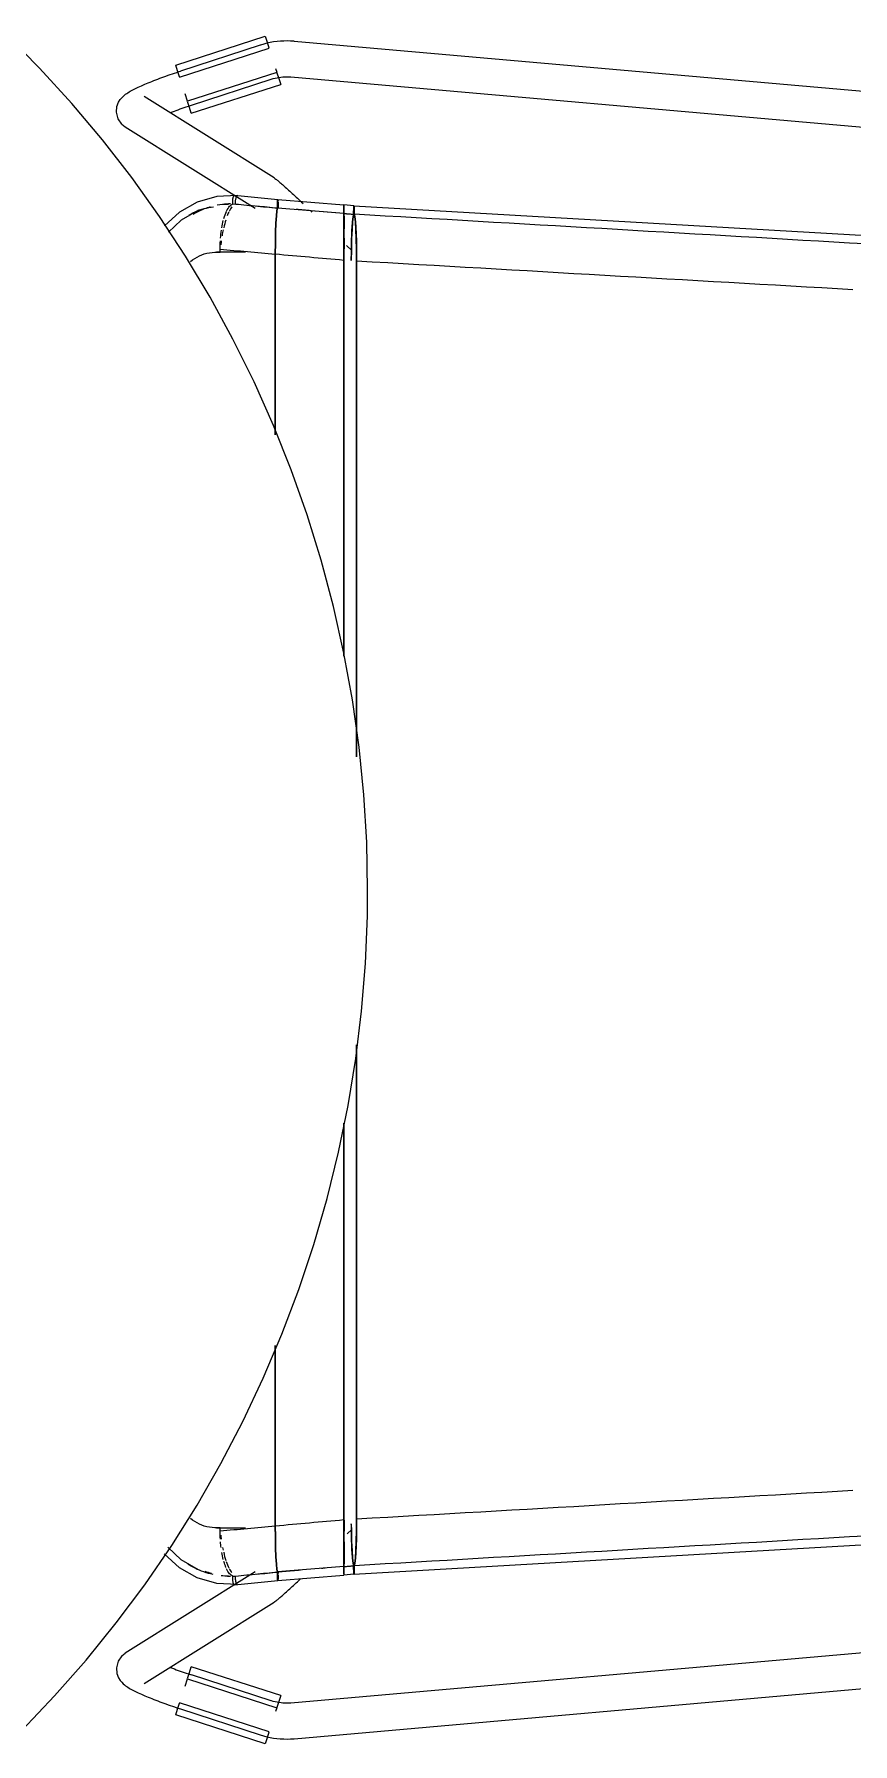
# Model space of a CAD drawing. Header units: millimetres. Extents: x 155927 to 326028, y -36033 to 97293.
# Drawn here: x 220877 to 221151, y 31597 to 32170 of the extents above; entities that cross this region are included whole.
import ezdxf

# ---------------------------------------------------------------- set-up
doc = ezdxf.new("R2010")
doc.units = ezdxf.units.MM
doc.header["$MEASUREMENT"] = 0
doc.layers.add('I-FURN', color=8, linetype='CONTINUOUS', lineweight=9)

msp = doc.modelspace()

# ---------------------------------------------------------------- linework, layer by layer
at = {"layer": 'I-FURN'}
for p, q in [((220878.59, 32159.05), (220867.34, 32170.43)), ((220924.25, 32160.06), (220954.26, 32169.75)), ((220954.26, 32169.75), (220954.89, 32167.8)), ((220925.55, 32156.02), (220955.56, 32165.71)), ((220952.62, 32166.75), (220925.81, 32158.04)), ((220952.67, 32166.77), (220952.62, 32166.75)), ((220953.76, 32167.09), (220952.67, 32166.77)), ((220954.86, 32167.38), (220953.76, 32167.09)), ((220955.98, 32167.62), (220954.86, 32167.38)), ((220954.89, 32167.8), (220955.52, 32165.83)), ((220957.11, 32167.82), (220955.98, 32167.62)), ((220958.24, 32167.97), (220957.11, 32167.82)), ((220959.38, 32168.07), (220958.24, 32167.97)), ((220960.52, 32168.13), (220959.38, 32168.07)), ((220961.66, 32168.15), (220960.52, 32168.13)), ((220962.8, 32168.11), (220961.66, 32168.15)), ((220963.94, 32168.04), (220962.8, 32168.11)), ((221407.26, 32129.09), (220963.94, 32168.03)), ((220889.38, 32147.24), (220878.59, 32159.05)), ((220921.69, 32156.65), (220922.41, 32156.9)), ((220922.41, 32156.9), (220923.14, 32157.15)), ((220923.14, 32157.15), (220923.87, 32157.4)), ((220923.87, 32157.4), (220924.61, 32157.64)), ((220924.88, 32158.11), (220924.25, 32160.06)), ((220924.61, 32157.64), (220925.35, 32157.89)), ((220925.52, 32156.14), (220924.88, 32158.11)), ((220925.35, 32157.89), (220925.81, 32158.04)), ((220958.17, 32157.64), (220928.16, 32147.95)), ((220957.76, 32158.9), (220958.14, 32157.74)), ((220958.2, 32157.52), (220958.84, 32155.55)), ((220908.59, 32151.05), (220908.99, 32151.29)), ((220908.99, 32151.29), (220909.4, 32151.52)), ((220909.4, 32151.52), (220909.83, 32151.75)), ((220909.83, 32151.75), (220910.27, 32151.97)), ((220910.27, 32151.97), (220910.72, 32152.2)), ((220910.72, 32152.2), (220911.2, 32152.43)), ((220911.2, 32152.43), (220911.69, 32152.67)), ((220911.69, 32152.67), (220912.2, 32152.9)), ((220912.2, 32152.9), (220912.73, 32153.14)), ((220912.73, 32153.14), (220913.27, 32153.38)), ((220913.27, 32153.38), (220913.83, 32153.62)), ((220913.83, 32153.62), (220914.41, 32153.87)), ((220914.41, 32153.87), (220915.01, 32154.11)), ((220915.01, 32154.11), (220915.62, 32154.36)), ((220915.62, 32154.36), (220916.24, 32154.61)), ((220916.24, 32154.61), (220916.88, 32154.87)), ((220916.88, 32154.87), (220917.54, 32155.12)), ((220917.54, 32155.12), (220918.2, 32155.37)), ((220918.2, 32155.37), (220918.88, 32155.63)), ((220918.88, 32155.63), (220919.57, 32155.88)), ((220919.57, 32155.88), (220920.27, 32156.14)), ((220920.27, 32156.14), (220920.97, 32156.39)), ((220920.97, 32156.39), (220921.69, 32156.65)), ((220929.47, 32143.91), (220959.47, 32153.6)), ((220929.51, 32146.63), (220956.33, 32155.34)), ((220956.33, 32155.34), (220956.96, 32155.53)), ((220956.96, 32155.53), (220957.61, 32155.7)), ((220957.61, 32155.7), (220958.25, 32155.84)), ((220958.25, 32155.84), (220958.9, 32155.95)), ((220958.84, 32155.55), (220959.47, 32153.6)), ((220958.9, 32155.95), (220959.56, 32156.04)), ((220959.56, 32156.04), (220960.22, 32156.1)), ((220960.22, 32156.1), (220960.88, 32156.14)), ((220960.88, 32156.14), (220961.54, 32156.15)), ((220961.54, 32156.15), (220962.21, 32156.13)), ((220962.21, 32156.13), (220962.87, 32156.09)), ((220962.87, 32156.09), (220962.89, 32156.08)), ((220962.89, 32156.08), (221387.24, 32118.8)), ((220899.68, 32135), (220889.38, 32147.24)), ((220904.35, 32144.23), (220904.52, 32146.21)), ((220904.52, 32146.21), (220905.04, 32147.59)), ((220905.04, 32147.59), (220905.61, 32148.5)), ((220905.61, 32148.5), (220906.13, 32149.13)), ((220906.13, 32149.13), (220906.59, 32149.59)), ((220906.59, 32149.59), (220907.02, 32149.96)), ((220907.02, 32149.96), (220907.42, 32150.27)), ((220907.42, 32150.27), (220907.81, 32150.55)), ((220907.81, 32150.55), (220908.2, 32150.81)), ((220908.2, 32150.81), (220908.59, 32151.05)), ((220957.24, 32122.24), (220913.65, 32149.55)), ((220925.77, 32145.36), (220926.44, 32145.59)), ((220926.44, 32145.59), (220927.12, 32145.83)), ((220927.12, 32145.83), (220927.8, 32146.06)), ((220927.33, 32150.53), (220928.13, 32148.05)), ((220927.8, 32146.06), (220928.49, 32146.29)), ((220928.84, 32145.86), (220928.2, 32147.83)), ((220928.49, 32146.29), (220929.18, 32146.52)), ((220929.47, 32143.91), (220928.84, 32145.86)), ((220929.18, 32146.52), (220929.51, 32146.63)), ((220904.93, 32142), (220904.35, 32144.23)), ((220906.16, 32140.27), (220904.93, 32142)), ((220906.16, 32140.27), (220907.28, 32139.38)), ((220922.54, 32144.18), (220923.16, 32144.42)), ((220923.16, 32144.42), (220923.8, 32144.65)), ((220923.8, 32144.65), (220924.44, 32144.89)), ((220924.44, 32144.89), (220925.1, 32145.12)), ((220925.1, 32145.12), (220925.77, 32145.36)), ((220909.49, 32122.36), (220899.68, 32135)), ((220907.28, 32139.38), (220950.87, 32112.07)), ((220918.79, 32109.34), (220909.49, 32122.36)), ((220957.24, 32122.24), (220957.56, 32122.03)), ((220957.56, 32122.03), (220957.82, 32121.84)), ((220957.82, 32121.84), (220958.05, 32121.67)), ((220958.05, 32121.67), (220958.27, 32121.5)), ((220958.27, 32121.5), (220958.49, 32121.32)), ((220958.49, 32121.32), (220958.72, 32121.13)), ((220958.72, 32121.13), (220958.96, 32120.93)), ((220958.96, 32120.93), (220959.22, 32120.71)), ((220959.22, 32120.71), (220959.48, 32120.48)), ((220959.48, 32120.48), (220959.76, 32120.24)), ((220959.76, 32120.24), (220960.06, 32119.98)), ((220960.06, 32119.98), (220960.36, 32119.71)), ((220960.36, 32119.71), (220960.69, 32119.42)), ((220960.69, 32119.42), (220961.02, 32119.12)), ((220961.02, 32119.12), (220961.37, 32118.8)), ((220961.37, 32118.8), (220961.74, 32118.47)), ((220961.74, 32118.47), (220962.12, 32118.13)), ((220962.12, 32118.13), (220962.51, 32117.78)), ((220962.51, 32117.78), (220962.91, 32117.41)), ((220962.91, 32117.41), (220963.32, 32117.03)), ((220963.32, 32117.03), (220963.75, 32116.64)), ((220931.48, 32114.13), (220925.47, 32110.74)), ((220931.88, 32111.43), (220926.05, 32108.06)), ((220938, 32116.01), (220931.48, 32114.13)), ((220944.91, 32116.29), (220938, 32116.01)), ((220944.01, 32116.42), (220958.5, 32114.99)), ((220958.22, 32111.25), (220958.04, 32109.52)), ((220958.04, 32109.54), (220958.22, 32111.25)), ((220958.22, 32111.26), (220958.41, 32112.14)), ((220958.41, 32112.14), (220958.22, 32111.25)), ((220958.42, 32114.06), (220958.4, 32113.6)), ((220958.4, 32113.6), (220958.42, 32114.05)), ((220958.4, 32113.6), (220958.4, 32113.11)), ((220958.4, 32113.11), (220958.4, 32113.6)), ((220958.4, 32113.11), (220958.4, 32112.61)), ((220958.4, 32112.61), (220958.4, 32113.11)), ((220958.4, 32112.61), (220958.41, 32112.14)), ((220958.41, 32112.14), (220958.4, 32112.61)), ((220958.43, 32114.44), (220958.42, 32114.06)), ((220958.42, 32114.05), (220958.43, 32114.44)), ((220958.45, 32114.74), (220958.43, 32114.44)), ((220958.43, 32114.44), (220958.45, 32114.73)), ((220958.48, 32114.93), (220958.45, 32114.74)), ((220958.48, 32114.92), (220958.5, 32114.99)), ((220958.5, 32114.99), (220958.48, 32114.93)), ((220958.5, 32114.99), (220980.7, 32113.17)), ((220958.53, 32114.93), (220958.5, 32114.99)), ((220958.5, 32114.99), (220958.53, 32114.93)), ((220958.55, 32114.74), (220958.53, 32114.93)), ((220958.53, 32114.93), (220958.55, 32114.74)), ((220958.57, 32114.45), (220958.55, 32114.74)), ((220958.55, 32114.74), (220958.57, 32114.45)), ((220958.6, 32113.62), (220958.59, 32114.07)), ((220958.59, 32114.06), (220958.6, 32113.61)), ((220958.61, 32113.13), (220958.6, 32113.62)), ((220958.6, 32113.61), (220958.61, 32113.12)), ((220958.6, 32112.63), (220958.61, 32113.13)), ((220958.61, 32113.12), (220958.6, 32112.63)), ((220958.6, 32112.16), (220958.6, 32112.63)), ((220958.6, 32112.63), (220958.6, 32112.15)), ((220963.75, 32116.64), (220964.18, 32116.23)), ((220964.18, 32116.23), (220964.63, 32115.82)), ((220964.63, 32115.82), (220965.08, 32115.4)), ((220965.08, 32115.4), (220965.54, 32114.96)), ((220965.54, 32114.96), (220966.01, 32114.52)), ((220966.01, 32114.52), (220966.49, 32114.08)), ((220966.49, 32114.08), (220966.97, 32113.62)), ((220969.46, 32111.26), (220969.97, 32110.78)), ((220980.71, 32113.1), (220980.7, 32113.17)), ((220980.7, 32113.17), (220980.7, 32113.1)), ((220984.06, 32112.9), (220980.7, 32113.16)), ((220980.7, 32113.1), (220980.7, 32113.16)), ((220980.7, 32113.16), (220980.71, 32113.09)), ((220980.7, 32112.91), (220980.7, 32113.1)), ((220980.7, 32113.1), (220980.7, 32112.91)), ((220980.7, 32112.62), (220980.7, 32112.91)), ((220980.7, 32112.91), (220980.7, 32112.62)), ((220980.7, 32112.23), (220980.7, 32112.62)), ((220980.7, 32112.62), (220980.7, 32112.24)), ((220980.7, 32112.24), (220980.7, 32111.79)), ((220980.7, 32111.78), (220980.7, 32112.23)), ((220980.7, 32111.79), (220980.7, 32111.3)), ((220980.7, 32111.29), (220980.7, 32111.78)), ((220980.7, 32111.3), (220980.7, 32110.8)), ((220980.7, 32110.8), (220980.7, 32111.29)), ((220980.71, 32112.91), (220980.71, 32113.1)), ((220980.71, 32113.09), (220980.71, 32112.91)), ((220980.71, 32112.91), (220980.71, 32112.61)), ((220980.71, 32112.61), (220980.71, 32112.91)), ((220980.71, 32112.61), (220980.71, 32112.23)), ((220980.71, 32112.23), (220980.71, 32112.61)), ((220980.71, 32112.23), (220980.71, 32111.78)), ((220980.71, 32111.78), (220980.71, 32112.23)), ((220980.71, 32111.78), (220980.71, 32111.29)), ((220980.71, 32111.29), (220980.71, 32111.78)), ((220980.71, 32111.29), (220980.71, 32110.79)), ((220980.71, 32110.79), (220980.71, 32111.29)), ((220983.96, 32111.5), (220983.95, 32111.01)), ((220983.95, 32111.01), (220983.95, 32110.52)), ((220983.97, 32111.96), (220983.96, 32111.5)), ((220983.99, 32112.34), (220983.97, 32111.96)), ((220984.01, 32112.63), (220983.99, 32112.34)), ((220984.04, 32112.82), (220984.01, 32112.63)), ((220984.06, 32112.89), (220984.04, 32112.82)), ((220984.06, 32112.89), (221315.97, 32093.6)), ((220984.09, 32112.82), (220984.06, 32112.89)), ((220984.12, 32112.64), (220984.09, 32112.82)), ((220984.14, 32112.34), (220984.12, 32112.64)), ((220984.16, 32111.96), (220984.14, 32112.34)), ((220984.17, 32111.51), (220984.16, 32111.96)), ((220984.17, 32111.02), (220984.17, 32111.51)), ((220984.17, 32110.53), (220984.17, 32111.02)), ((220927.56, 32095.96), (220918.79, 32109.34)), ((220925.47, 32110.74), (220920.47, 32106.14)), ((220926.05, 32108.06), (220921.83, 32104.03)), ((220957.89, 32107.04), (220957.77, 32103.94)), ((220957.78, 32104.01), (220957.89, 32107.04)), ((220957.89, 32107.08), (220958.04, 32109.54)), ((220958.04, 32109.52), (220957.89, 32107.04)), ((220980.66, 32105.19), (220980.67, 32107.69)), ((220980.67, 32107.69), (220980.66, 32105.19)), ((220980.67, 32107.69), (220980.68, 32109.44)), ((220980.68, 32109.44), (220980.67, 32107.69)), ((220980.7, 32110.33), (220980.68, 32109.44)), ((220980.68, 32109.44), (220980.7, 32110.33)), ((220980.7, 32110.33), (220980.7, 32110.8)), ((220980.7, 32110.8), (220980.7, 32110.33)), ((220980.71, 32110.79), (220980.71, 32110.32)), ((220980.71, 32110.32), (220980.71, 32110.79)), ((220980.74, 32107.67), (220980.73, 32109.43)), ((220980.73, 32109.42), (220980.74, 32107.67)), ((220980.74, 32107.67), (220980.75, 32105.17)), ((220980.75, 32105.18), (220980.74, 32107.67)), ((220983.56, 32107.4), (220983.4, 32104.9)), ((220983.75, 32109.15), (220983.56, 32107.4)), ((220983.96, 32110.05), (220983.75, 32109.15)), ((220983.95, 32110.52), (220983.96, 32110.05)), ((220984.16, 32110.06), (220984.17, 32110.53)), ((220984.37, 32109.17), (220984.16, 32110.06)), ((220984.57, 32107.42), (220984.37, 32109.17)), ((220984.73, 32104.92), (220984.57, 32107.42)), ((220957.7, 32100.41), (220957.67, 32096.64)), ((220957.67, 32096.76), (220957.7, 32100.41)), ((220957.7, 32100.5), (220957.77, 32103.94)), ((220957.77, 32103.94), (220957.7, 32100.5)), ((220980.65, 32102.06), (220980.64, 32098.49)), ((220980.64, 32098.49), (220980.65, 32102.05)), ((220980.65, 32102.06), (220980.66, 32105.19)), ((220980.66, 32105.19), (220980.65, 32102.06)), ((220980.76, 32102.05), (220980.77, 32098.49)), ((220980.77, 32098.49), (220980.76, 32102.05)), ((220983.32, 32097.93), (220981.57, 32099.61)), ((220983.28, 32101.78), (220983.2, 32098.23)), ((220983.4, 32104.9), (220983.28, 32101.78)), ((220984.85, 32101.79), (220984.73, 32104.92)), ((220984.93, 32098.22), (220984.85, 32101.79)), ((220935.78, 32082.24), (220927.56, 32095.96)), ((220947.63, 32097.35), (220937.88, 32097.35)), ((220939.12, 32097.29), (220939.12, 32098.34)), ((220957.67, 32096.64), (220957.67, 32036.09)), ((220957.67, 32036.09), (220957.67, 32096.64)), ((220980.64, 32094.7), (220980.64, 32098.49)), ((220980.64, 32098.49), (220980.64, 32094.7)), ((220980.64, 31961.87), (220980.64, 32094.7)), ((220980.64, 32094.7), (220980.64, 31961.87)), ((220983.2, 32098.23), (220983.17, 32094.55)), ((220984.96, 32094.44), (220984.93, 32098.22)), ((220984.96, 31928.17), (220984.96, 32094.44)), ((220984.96, 32094.44), (220984.96, 31928.17)), ((220943.45, 32068.2), (220935.78, 32082.24)), ((220950.55, 32053.86), (220943.45, 32068.2)), ((220957.08, 32039.25), (220950.55, 32053.86)), ((220963.01, 32024.4), (220957.08, 32039.25)), ((220968.35, 32009.31), (220963.01, 32024.4)), ((220973.08, 31994.03), (220968.35, 32009.31)), ((220977.19, 31978.57), (220973.08, 31994.03)), ((220980.68, 31962.95), (220977.19, 31978.57)), ((220983.54, 31947.21), (220980.68, 31962.95)), ((220985.78, 31931.37), (220983.54, 31947.21)), ((220987.37, 31915.45), (220985.78, 31931.37)), ((220988.33, 31899.48), (220987.37, 31915.45)), ((220988.65, 31883.49), (220988.33, 31899.48)), ((220988.56, 31874.85), (220988.65, 31883.49)), ((220987.89, 31858.86), (220988.56, 31874.85)), ((220986.59, 31842.92), (220987.89, 31858.86)), ((220984.65, 31827.04), (220986.59, 31842.92)), ((220984.96, 31672.53), (220984.96, 31831.63)), ((220984.96, 31831.63), (220984.96, 31672.53)), ((220982.08, 31811.25), (220984.65, 31827.04)), ((220978.87, 31795.57), (220982.08, 31811.25)), ((220980.64, 31672.27), (220980.64, 31805.27)), ((220980.64, 31805.27), (220980.64, 31672.27)), ((220975.04, 31780.04), (220978.87, 31795.57)), ((220970.6, 31764.67), (220975.04, 31780.04)), ((220965.54, 31749.49), (220970.6, 31764.67)), ((220959.88, 31734.53), (220965.54, 31749.49)), ((220953.63, 31719.8), (220959.88, 31734.53)), ((220957.67, 31730.81), (220957.67, 31670.33)), ((220957.67, 31670.33), (220957.67, 31730.81)), ((220946.79, 31705.34), (220953.63, 31719.8)), ((220939.38, 31691.16), (220946.79, 31705.34)), ((220931.41, 31677.29), (220939.38, 31691.16)), ((220922.89, 31663.74), (220931.41, 31677.29)), ((220939.12, 31668.63), (220939.12, 31669.68)), ((220957.67, 31670.33), (220957.7, 31666.57)), ((220957.7, 31666.56), (220957.67, 31670.21)), ((220980.64, 31668.48), (220980.64, 31672.27)), ((220980.64, 31672.27), (220980.64, 31668.48)), ((220980.77, 31672.26), (220980.77, 31668.48)), ((220980.77, 31668.48), (220980.77, 31672.26)), ((220983.17, 31671), (220983.2, 31668.74)), ((220984.06, 31654.08), (221315.97, 31673.37)), ((220984.93, 31668.75), (220984.96, 31672.53)), ((220937.88, 31669.62), (220947.63, 31669.62)), ((220957.7, 31666.47), (220957.77, 31663.03)), ((220957.78, 31662.97), (220957.7, 31666.47)), ((220980.65, 31664.92), (220980.64, 31668.48)), ((220980.64, 31668.48), (220980.65, 31664.91)), ((220980.66, 31661.79), (220980.65, 31664.91)), ((220980.65, 31664.91), (220980.66, 31661.78)), ((220980.76, 31664.92), (220980.75, 31661.8)), ((220980.75, 31661.8), (220980.76, 31664.92)), ((220981.79, 31667.57), (220983.32, 31669.05)), ((220983.2, 31668.74), (220983.28, 31665.19)), ((220983.28, 31665.19), (220983.4, 31662.07)), ((220984.73, 31662.06), (220984.85, 31665.19)), ((220984.85, 31665.19), (220984.93, 31668.75)), ((220913.83, 31650.55), (220922.89, 31663.74)), ((220925.47, 31656.23), (220920.32, 31660.97)), ((220926.05, 31658.91), (220921.64, 31663.12)), ((220931.88, 31655.55), (220926.05, 31658.91)), ((220957.77, 31663.03), (220957.89, 31659.93)), ((220957.89, 31659.93), (220957.78, 31662.97)), ((220957.89, 31659.93), (220958.04, 31657.46)), ((220958.04, 31657.45), (220957.89, 31659.89)), ((220980.67, 31659.28), (220980.66, 31661.78)), ((220980.66, 31661.78), (220980.67, 31659.28)), ((220980.68, 31657.53), (220980.67, 31659.28)), ((220980.67, 31659.28), (220980.68, 31657.53)), ((220980.74, 31659.3), (220980.73, 31657.55)), ((220980.73, 31657.55), (220980.74, 31659.3)), ((220980.75, 31661.8), (220980.74, 31659.3)), ((220980.74, 31659.3), (220980.75, 31661.8)), ((220983.4, 31662.07), (220983.56, 31659.58)), ((220983.56, 31659.58), (220983.75, 31657.82)), ((220984.37, 31657.8), (220984.57, 31659.55)), ((220984.57, 31659.55), (220984.73, 31662.06)), ((220950.87, 31654.9), (220907.28, 31627.59)), ((220931.48, 31652.84), (220925.47, 31656.23)), ((220938, 31650.96), (220931.48, 31652.84)), ((220958.04, 31657.46), (220958.22, 31655.72)), ((220958.22, 31655.72), (220958.04, 31657.44)), ((220958.41, 31654.83), (220958.22, 31655.72)), ((220958.22, 31655.72), (220958.41, 31654.83)), ((220958.41, 31654.83), (220958.4, 31654.36)), ((220958.4, 31654.36), (220958.41, 31654.83)), ((220958.4, 31654.36), (220958.4, 31653.86)), ((220958.4, 31653.86), (220958.4, 31654.36)), ((220958.4, 31653.86), (220958.4, 31653.37)), ((220958.4, 31653.37), (220958.4, 31653.86)), ((220958.4, 31653.37), (220958.42, 31652.92)), ((220958.42, 31652.92), (220958.4, 31653.37)), ((220958.42, 31652.92), (220958.43, 31652.53)), ((220958.43, 31652.54), (220958.42, 31652.92)), ((220958.45, 31652.24), (220958.43, 31652.54)), ((220958.43, 31652.53), (220958.45, 31652.24)), ((220958.5, 31651.98), (220980.7, 31653.81)), ((220958.57, 31652.53), (220958.55, 31652.23)), ((220958.55, 31652.23), (220958.57, 31652.52)), ((220958.59, 31652.91), (220958.57, 31652.53)), ((220958.57, 31652.52), (220958.59, 31652.9)), ((220958.6, 31653.36), (220958.59, 31652.91)), ((220958.59, 31652.9), (220958.6, 31653.35)), ((220958.6, 31654.34), (220958.6, 31654.82)), ((220958.6, 31654.82), (220958.6, 31654.35)), ((220958.6, 31653.35), (220958.61, 31653.85)), ((220958.61, 31653.85), (220958.6, 31653.36)), ((220965.54, 31652.01), (220966.01, 31652.45)), ((220980.7, 31656.65), (220980.68, 31657.53)), ((220980.68, 31657.53), (220980.7, 31656.64)), ((220980.7, 31656.18), (220980.7, 31656.65)), ((220980.7, 31656.64), (220980.7, 31656.17)), ((220980.7, 31655.68), (220980.7, 31656.18)), ((220980.7, 31656.17), (220980.7, 31655.68)), ((220980.7, 31655.19), (220980.7, 31655.68)), ((220980.7, 31655.68), (220980.7, 31655.19)), ((220980.7, 31654.74), (220980.7, 31655.19)), ((220980.7, 31655.19), (220980.7, 31654.73)), ((220980.7, 31654.36), (220980.7, 31654.74)), ((220980.7, 31654.73), (220980.7, 31654.35)), ((220980.7, 31654.06), (220980.7, 31654.36)), ((220980.7, 31654.35), (220980.7, 31654.06)), ((220984.06, 31654.08), (220980.7, 31653.81)), ((220980.71, 31653.88), (220980.7, 31653.81)), ((220980.7, 31653.81), (220980.7, 31653.88)), ((220980.7, 31653.87), (220980.7, 31653.81)), ((220980.7, 31653.81), (220980.71, 31653.87)), ((220980.71, 31656.65), (220980.71, 31656.18)), ((220980.71, 31656.18), (220980.71, 31656.65)), ((220980.71, 31656.18), (220980.71, 31655.69)), ((220980.71, 31655.68), (220980.71, 31656.18)), ((220980.71, 31655.69), (220980.71, 31655.2)), ((220980.71, 31655.19), (220980.71, 31655.68)), ((220980.71, 31655.2), (220980.71, 31654.74)), ((220980.71, 31654.74), (220980.71, 31655.19)), ((220980.71, 31654.74), (220980.71, 31654.36)), ((220980.71, 31654.36), (220980.71, 31654.74)), ((220983.75, 31657.82), (220983.96, 31656.92)), ((220983.96, 31656.92), (220983.95, 31656.45)), ((220983.95, 31656.45), (220983.95, 31655.96)), ((220983.95, 31655.96), (220983.96, 31655.47)), ((220983.96, 31655.47), (220983.97, 31655.02)), ((220983.97, 31655.02), (220983.99, 31654.63)), ((220983.99, 31654.63), (220984.01, 31654.34)), ((220984.01, 31654.34), (220984.04, 31654.15)), ((220984.04, 31654.15), (220984.06, 31654.08)), ((220984.06, 31654.08), (220984.09, 31654.15)), ((220984.09, 31654.15), (220984.12, 31654.33)), ((220984.12, 31654.33), (220984.14, 31654.63)), ((220984.14, 31654.63), (220984.16, 31655.01)), ((220984.16, 31656.92), (220984.37, 31657.8)), ((220984.17, 31656.45), (220984.16, 31656.92)), ((220984.16, 31655.01), (220984.17, 31655.46)), ((220984.17, 31655.95), (220984.17, 31656.45)), ((220984.17, 31655.46), (220984.17, 31655.95)), ((220904.26, 31637.74), (220913.83, 31650.55)), ((220944.91, 31650.68), (220938, 31650.96)), ((220944.01, 31650.56), (220958.5, 31651.98)), ((220958.45, 31652.24), (220958.48, 31652.05)), ((220958.5, 31651.98), (220958.48, 31652.05)), ((220958.48, 31652.05), (220958.5, 31651.98)), ((220958.53, 31652.05), (220958.5, 31651.98)), ((220958.5, 31651.98), (220958.53, 31652.04)), ((220958.53, 31652.04), (220958.55, 31652.23)), ((220958.55, 31652.23), (220958.53, 31652.05)), ((220959.48, 31646.49), (220959.76, 31646.73)), ((220959.76, 31646.73), (220960.06, 31646.99)), ((220960.06, 31646.99), (220960.36, 31647.26)), ((220960.36, 31647.26), (220960.69, 31647.55)), ((220960.69, 31647.55), (220961.02, 31647.85)), ((220961.02, 31647.85), (220961.37, 31648.17)), ((220961.37, 31648.17), (220961.74, 31648.5)), ((220961.74, 31648.5), (220962.12, 31648.84)), ((220962.12, 31648.84), (220962.51, 31649.2)), ((220962.51, 31649.2), (220962.91, 31649.56)), ((221387.39, 31648.18), (220962.89, 31610.89)), ((220962.91, 31649.56), (220963.32, 31649.94)), ((220963.32, 31649.94), (220963.75, 31650.34)), ((220963.75, 31650.34), (220964.18, 31650.74)), ((220964.18, 31650.74), (220964.63, 31651.15)), ((220964.63, 31651.15), (220965.08, 31651.58)), ((220965.08, 31651.58), (220965.54, 31652.01)), ((220913.65, 31617.42), (220957.24, 31644.73)), ((220957.24, 31644.73), (220957.56, 31644.94)), ((220957.56, 31644.94), (220957.82, 31645.13)), ((220957.82, 31645.13), (220958.05, 31645.3)), ((220958.05, 31645.3), (220958.27, 31645.47)), ((220958.27, 31645.47), (220958.49, 31645.65)), ((220958.49, 31645.65), (220958.72, 31645.84)), ((220958.72, 31645.84), (220958.96, 31646.05)), ((220958.96, 31646.05), (220959.22, 31646.26)), ((220959.22, 31646.26), (220959.48, 31646.49)), ((220894.18, 31625.31), (220904.26, 31637.74)), ((220963.94, 31598.94), (221407.26, 31637.88)), ((220883.61, 31613.3), (220894.18, 31625.31)), ((220904.93, 31624.97), (220904.35, 31622.74)), ((220906.16, 31626.7), (220904.93, 31624.97)), ((220906.16, 31626.7), (220907.28, 31627.59)), ((220904.35, 31622.74), (220904.52, 31620.77)), ((220904.52, 31620.77), (220905.04, 31619.38)), ((220905.04, 31619.38), (220905.61, 31618.47)), ((220905.61, 31618.47), (220906.13, 31617.84)), ((220922.54, 31622.79), (220923.16, 31622.55)), ((220923.16, 31622.55), (220923.8, 31622.32)), ((220923.8, 31622.32), (220924.44, 31622.08)), ((220924.44, 31622.08), (220925.1, 31621.85)), ((220925.1, 31621.85), (220925.77, 31621.61)), ((220925.77, 31621.61), (220926.44, 31621.38)), ((220926.44, 31621.38), (220927.12, 31621.14)), ((220927.12, 31621.14), (220927.8, 31620.91)), ((220928.13, 31618.92), (220927.33, 31616.45)), ((220927.8, 31620.91), (220928.49, 31620.68)), ((220928.16, 31619.02), (220958.17, 31609.33)), ((220928.2, 31619.14), (220928.84, 31621.11)), ((220928.49, 31620.68), (220929.18, 31620.45)), ((220928.84, 31621.11), (220929.47, 31623.07)), ((220929.18, 31620.45), (220929.51, 31620.35)), ((220959.47, 31613.38), (220929.47, 31623.07)), ((220956.32, 31611.63), (220929.51, 31620.35)), ((220872.57, 31601.72), (220883.61, 31613.3)), ((220906.13, 31617.84), (220906.59, 31617.38)), ((220906.59, 31617.38), (220907.02, 31617.01)), ((220907.02, 31617.01), (220907.42, 31616.7)), ((220907.42, 31616.7), (220907.81, 31616.42)), ((220907.81, 31616.42), (220908.2, 31616.16)), ((220908.2, 31616.16), (220908.59, 31615.92)), ((220908.59, 31615.92), (220908.99, 31615.69)), ((220908.99, 31615.69), (220909.4, 31615.46)), ((220909.4, 31615.46), (220909.83, 31615.23)), ((220909.83, 31615.23), (220910.27, 31615)), ((220910.27, 31615), (220910.72, 31614.77)), ((220910.72, 31614.77), (220911.2, 31614.54)), ((220911.2, 31614.54), (220911.69, 31614.3)), ((220911.69, 31614.3), (220912.2, 31614.07)), ((220912.2, 31614.07), (220912.73, 31613.83)), ((220912.73, 31613.83), (220913.27, 31613.59)), ((220913.27, 31613.59), (220913.83, 31613.35)), ((220913.83, 31613.35), (220914.41, 31613.1)), ((220914.41, 31613.1), (220915.01, 31612.86)), ((220915.01, 31612.86), (220915.62, 31612.61)), ((220915.62, 31612.61), (220916.24, 31612.36)), ((220916.24, 31612.36), (220916.88, 31612.11)), ((220959.47, 31613.38), (220958.84, 31611.42)), ((220916.88, 31612.11), (220917.54, 31611.85)), ((220917.54, 31611.85), (220918.2, 31611.6)), ((220918.2, 31611.6), (220918.88, 31611.34)), ((220918.88, 31611.34), (220919.57, 31611.09)), ((220919.57, 31611.09), (220920.27, 31610.83)), ((220920.27, 31610.83), (220920.97, 31610.58)), ((220920.97, 31610.58), (220921.69, 31610.33)), ((220921.69, 31610.33), (220922.41, 31610.07)), ((220922.41, 31610.07), (220923.14, 31609.82)), ((220923.14, 31609.82), (220923.87, 31609.57)), ((220923.87, 31609.57), (220924.61, 31609.33)), ((220924.25, 31606.91), (220924.88, 31608.86)), ((220954.26, 31597.22), (220924.25, 31606.91)), ((220924.61, 31609.33), (220925.35, 31609.08)), ((220924.88, 31608.86), (220925.52, 31610.83)), ((220925.35, 31609.08), (220925.81, 31608.93)), ((220955.56, 31601.26), (220925.55, 31610.95)), ((220925.81, 31608.93), (220952.62, 31600.22)), ((220956.35, 31611.63), (220956.32, 31611.63)), ((220956.99, 31611.43), (220956.35, 31611.63)), ((220957.63, 31611.27), (220956.99, 31611.43)), ((220958.28, 31611.13), (220957.63, 31611.27)), ((220958.14, 31609.24), (220957.76, 31608.07)), ((220958.84, 31611.42), (220958.2, 31609.45)), ((220958.93, 31611.02), (220958.28, 31611.13)), ((220959.58, 31610.93), (220958.93, 31611.02)), ((220960.24, 31610.87), (220959.58, 31610.93)), ((220960.9, 31610.83), (220960.24, 31610.87)), ((220961.57, 31610.83), (220960.9, 31610.83)), ((220962.23, 31610.84), (220961.57, 31610.83)), ((220962.89, 31610.89), (220962.23, 31610.84)), ((220955.52, 31601.15), (220954.89, 31599.17)), ((220952.62, 31600.22), (220953.71, 31599.89)), ((220953.71, 31599.89), (220954.82, 31599.6)), ((220954.89, 31599.17), (220954.26, 31597.22)), ((220954.82, 31599.6), (220955.93, 31599.36)), ((220955.93, 31599.36), (220957.06, 31599.16)), ((220957.06, 31599.16), (220958.19, 31599.01)), ((220958.19, 31599.01), (220959.32, 31598.9)), ((220959.32, 31598.9), (220960.47, 31598.84)), ((220960.47, 31598.84), (220961.61, 31598.83)), ((220961.61, 31598.83), (220962.75, 31598.85)), ((220962.75, 31598.85), (220963.89, 31598.93)), ((220963.89, 31598.93), (220963.94, 31598.93))]:
    msp.add_line(p, q, dxfattribs=at)
for points, knots in [([(220928.8, 32109.86), (220929.43, 32110.24), (220932, 32111.68), (220934.81, 32112.23), (220936.95, 32112.52)], [0.6137785, 0.6137785, 0.6137785, 0.6137785, 0.6666667, 0.8236682, 0.8236682, 0.8236682, 0.8236682]), ([(220935.85, 32112.5), (220934.5, 32112.11), (220932.55, 32111.38), (220930.72, 32110.37), (220930.14, 32110.02)], [0.2297626, 0.2297626, 0.2297626, 0.2297626, 0.3333333, 0.3824546, 0.3824546, 0.3824546, 0.3824546]), ([(220941.3, 32111.06), (220941.62, 32111.74), (220942.32, 32112.87), (220943.06, 32113.43), (220943.46, 32113.58)], [0.6690305, 0.6690305, 0.6690305, 0.6690305, 0.8333333, 1, 1, 1, 1]), ([(220943.46, 32113.58), (220943.44, 32113.72), (220943.4, 32114.01), (220943.39, 32114.43), (220943.4, 32114.8), (220943.42, 32115.1), (220943.45, 32115.36), (220943.5, 32115.61), (220943.57, 32115.84), (220943.6, 32115.94), (220943.62, 32115.98)], [0, 0, 0, 0, 0.0555556, 0.1111111, 0.1666667, 0.1944444, 0.2222222, 0.2777778, 0.3055556, 0.3333333, 0.3333333, 0.3333333, 0.3333333]), ([(220943.65, 32116.06), (220943.68, 32116.12), (220943.75, 32116.25), (220943.82, 32116.33), (220943.86, 32116.37)], [0.35060284, 0.35060284, 0.35060284, 0.35060284, 0.38888889, 0.44444444, 0.44444444, 0.44444444, 0.44444444]), ([(220980.71, 32110.32), (220977.02, 32110.63), (220971.68, 32111.07), (220966.35, 32111.51), (220964.71, 32111.65)], [0, 0, 0, 0, 0.5, 0.7233886, 0.7233886, 0.7233886, 0.7233886]), ([(220984.06, 32112.9), (220984.08, 32112.89), (220984.11, 32112.76), (220984.14, 32112.36), (220984.16, 32111.98), (220984.17, 32111.52), (220984.18, 32111.03), (220984.17, 32110.52), (220984.17, 32110.21), (220984.16, 32110.06)], [-0.498493, -0.498493, -0.498493, -0.498493, -0.375, -0.3125, -0.25, -0.1875, -0.125, -0.0625, 0, 0, 0, 0]), ([(220983.17, 32094.55), (220983.17, 32097.06), (220983.23, 32100.83), (220983.39, 32105.01), (220983.61, 32108.37), (220983.82, 32109.76), (220983.96, 32110.05)], [-0.996036, -0.996036, -0.996036, -0.996036, -0.6666667, -0.5, -0.3333333, 0, 0, 0, 0]), ([(220984.16, 32110.06), (220984.31, 32109.78), (220984.52, 32108.39), (220984.74, 32105.03), (220984.86, 32101.86), (220984.94, 32098.26), (220984.96, 32095.71), (220984.96, 32094.44)], [-1, -1, -1, -1, -0.666667, -0.5, -0.333333, -0.166667, 0, 0, 0, 0]), ([(220929.23, 32094.19), (220930.13, 32094.95), (220933.13, 32096.88), (220936.74, 32097.51), (220939.12, 32097.29)], [0.5, 0.5, 0.5, 0.5, 0.6666667, 1, 1, 1, 1]), ([(220939.12, 31669.68), (220936.74, 31669.46), (220933.13, 31670.09), (220930.13, 31672.02), (220929.23, 31672.78)], [0, 0, 0, 0, 0.3333333, 0.5, 0.5, 0.5, 0.5]), ([(220983.96, 31656.92), (220983.82, 31657.21), (220983.61, 31658.6), (220983.39, 31661.96), (220983.27, 31665.11), (220983.2, 31668.22), (220983.18, 31670.23), (220983.17, 31671)], [-1, -1, -1, -1, -0.6666667, -0.5, -0.3333333, -0.1666667, -0.0664381, -0.0664381, -0.0664381, -0.0664381]), ([(220984.96, 31672.53), (220984.96, 31671.26), (220984.94, 31668.71), (220984.86, 31665.11), (220984.74, 31661.94), (220984.52, 31658.58), (220984.31, 31657.19), (220984.16, 31656.91)], [-1, -1, -1, -1, -0.833333, -0.666667, -0.5, -0.333333, 0, 0, 0, 0]), ([(220936.77, 31653.99), (220934.69, 31654.44), (220931.73, 31655.41), (220929.06, 31656.97), (220928.26, 31657.5)], [-0.8210019, -0.8210019, -0.8210019, -0.8210019, -0.6666667, -0.5975811, -0.5975811, -0.5975811, -0.5975811]), ([(220943.62, 31650.99), (220943.58, 31651.08), (220943.51, 31651.32), (220943.44, 31651.68), (220943.41, 31652.04), (220943.39, 31652.41), (220943.39, 31652.86), (220943.43, 31653.21), (220943.46, 31653.39)], [0.6666667, 0.6666667, 0.6666667, 0.6666667, 0.7222222, 0.7916667, 0.8263889, 0.8611111, 0.9305556, 1, 1, 1, 1]), ([(220944.19, 31653.49), (220944.18, 31653.27), (220944.18, 31652.79), (220944.27, 31652.03), (220944.42, 31651.37), (220944.6, 31650.93), (220944.71, 31650.78), (220944.76, 31650.74)], [-1, -1, -1, -1, -0.90625, -0.8125, -0.71875, -0.625, -0.5625, -0.5625, -0.5625, -0.5625]), ([(220984.06, 31654.08), (220984.04, 31654.08), (220984.02, 31654.22), (220983.99, 31654.61), (220983.97, 31655), (220983.96, 31655.46), (220983.95, 31655.95), (220983.95, 31656.46), (220983.96, 31656.77), (220983.96, 31656.92)], [-0.5, -0.5, -0.5, -0.5, -0.375, -0.3125, -0.25, -0.1875, -0.125, -0.0625, 0, 0, 0, 0]), ([(220984.16, 31656.91), (220984.17, 31656.69), (220984.18, 31656.2), (220984.17, 31655.57), (220984.16, 31655.11), (220984.15, 31654.69), (220984.11, 31654.24), (220984.08, 31654.08), (220984.06, 31654.08)], [-1, -1, -1, -1, -0.90625, -0.8125, -0.765625, -0.71875, -0.625, -0.501507, -0.501507, -0.501507, -0.501507]), ([(220943.86, 31650.61), (220943.84, 31650.62), (220943.79, 31650.67), (220943.72, 31650.77), (220943.67, 31650.86), (220943.65, 31650.91)], [0.55555556, 0.55555556, 0.55555556, 0.55555556, 0.58333333, 0.61805556, 0.64940426, 0.64940426, 0.64940426, 0.64940426])]:
    msp.add_open_spline(points, degree=3, knots=knots, dxfattribs=at)
for points in [[(220938.17, 32113.23), (220939.41, 32113.43), (220940.66, 32113.46), (220941.93, 32113.47)], [(220942.62, 32113.54), (220941.73, 32113.52), (220940.83, 32113.46), (220939.94, 32113.36)], [(220940.4, 32108.6), (220940.66, 32109.52), (220940.97, 32110.3), (220941.29, 32111.03)], [(220943.1, 32112.57), (220942.78, 32112.16), (220942.45, 32111.64), (220942.14, 32111)], [(220943.46, 32113.58), (220945.9, 32113.34), (220950.85, 32112.86), (220955.89, 32112.38), (220958.41, 32112.14)], [(220944.76, 32116.23), (220944.71, 32116.19), (220944.62, 32116.07), (220944.49, 32115.77), (220944.37, 32115.39), (220944.28, 32114.93), (220944.21, 32114.44), (220944.18, 32113.94), (220944.18, 32113.63), (220944.19, 32113.48)], [(220951.51, 32112.86), (220953.8, 32112.63), (220956.1, 32112.4), (220958.41, 32112.17)], [(220980.7, 32110.33), (220976.98, 32110.63), (220969.54, 32111.23), (220962.12, 32111.84), (220958.41, 32112.14)], [(220983.96, 32110.05), (220983.95, 32110.64), (220983.95, 32112.15), (220984.03, 32112.89), (220984.06, 32112.9)], [(220939.72, 32105.55), (220939.87, 32106.39), (220940.03, 32107.19), (220940.22, 32107.93)], [(220941.04, 32108.12), (220940.79, 32107.32), (220940.56, 32106.44), (220940.34, 32105.52)], [(220942.03, 32110.75), (220941.85, 32110.38), (220941.69, 32109.96), (220941.52, 32109.52)], [(220980.7, 32110.33), (220981.27, 32110.28), (220982.43, 32110.19), (220983.59, 32110.1), (220984.16, 32110.06)], [(220980.71, 32110.32), (220981.25, 32110.27), (220982.34, 32110.18), (220983.42, 32110.09), (220983.96, 32110.05)], [(221316.16, 32090.74), (221260.92, 32093.96), (221150.33, 32100.4), (221039.57, 32106.84), (220984.16, 32110.06)], [(220939.12, 32098.34), (220939.13, 32099.29), (220939.16, 32100.22), (220939.22, 32101.12)], [(220939.29, 32102.06), (220939.36, 32102.96), (220939.47, 32103.84), (220939.59, 32104.7)], [(220939.54, 32101.18), (220939.47, 32100.71), (220939.42, 32100.23), (220939.37, 32099.76)], [(220940.19, 32104.87), (220940.05, 32104.22), (220939.91, 32103.56), (220939.79, 32102.87)], [(220937.6, 32097.35), (220938.11, 32097.36), (220938.62, 32097.34), (220939.12, 32097.3)], [(220939.12, 32098.34), (220942.15, 32098.08), (220948.29, 32097.54), (220954.54, 32096.95), (220957.67, 32096.64)], [(220957.67, 32096.76), (220961.49, 32096.42), (220965.32, 32096.08), (220969.15, 32095.73)], [(220969.15, 32095.73), (220972.98, 32095.39), (220976.81, 32095.05), (220980.64, 32094.7)], [(220984.96, 32094.44), (221040.48, 32091.24), (221096.01, 32088.05), (221151.45, 32084.85)], [(221151.45, 31682.12), (221095.99, 31678.93), (221040.48, 31675.73), (220984.96, 31672.53)], [(221316.16, 31676.23), (221260.92, 31673.01), (221150.33, 31666.57), (221039.57, 31660.14), (220984.16, 31656.92)], [(220939.12, 31669.68), (220938.62, 31669.63), (220938.11, 31669.61), (220937.6, 31669.62)], [(220939.12, 31668.63), (220942.15, 31668.89), (220948.29, 31669.43), (220954.54, 31670.02), (220957.67, 31670.33)], [(220969.15, 31671.24), (220965.32, 31670.89), (220961.49, 31670.55), (220957.67, 31670.21)], [(220980.64, 31672.27), (220976.81, 31671.93), (220972.98, 31671.58), (220969.15, 31671.24)], [(220939.22, 31665.83), (220939.16, 31666.75), (220939.13, 31667.67), (220939.12, 31668.63)], [(220939.48, 31663.08), (220939.4, 31663.68), (220939.33, 31664.28), (220939.29, 31664.91)], [(220939.36, 31667.22), (220939.41, 31666.74), (220939.47, 31666.27), (220939.54, 31665.8)], [(220940.22, 31659.04), (220940.03, 31659.78), (220939.87, 31660.59), (220939.72, 31661.42)], [(220939.99, 31663.08), (220940.05, 31662.75), (220940.12, 31662.43), (220940.19, 31662.1)], [(220940.34, 31661.44), (220940.55, 31660.52), (220940.78, 31659.57), (220941.03, 31658.73)], [(220941.09, 31656.39), (220940.84, 31656.98), (220940.61, 31657.64), (220940.4, 31658.37)], [(220941.18, 31658.4), (220941.45, 31657.59), (220941.73, 31656.78), (220942.03, 31656.22)], [(220934.06, 31655.06), (220934.77, 31654.79), (220935.49, 31654.61), (220936.23, 31654.49)], [(220941.92, 31653.42), (220941.1, 31653.43), (220940.27, 31653.48), (220939.45, 31653.56)], [(220940.68, 31653.54), (220941.32, 31653.48), (220941.98, 31653.47), (220942.63, 31653.48)], [(220943.46, 31653.39), (220943.06, 31653.54), (220942.31, 31654.1), (220941.61, 31655.25), (220941.29, 31655.94)], [(220942.15, 31655.98), (220942.46, 31655.34), (220942.78, 31654.94), (220943.1, 31654.61)], [(220943.46, 31653.39), (220945.9, 31653.63), (220950.85, 31654.11), (220955.89, 31654.59), (220958.41, 31654.83)], [(220951.51, 31654.11), (220953.86, 31654.35), (220956.22, 31654.58), (220958.6, 31654.82)], [(220980.7, 31656.64), (220976.98, 31656.34), (220969.54, 31655.74), (220962.12, 31655.13), (220958.41, 31654.83)], [(220969.55, 31655.73), (220965.89, 31655.42), (220962.24, 31655.12), (220958.6, 31654.82)], [(220974.39, 31656.13), (220973.98, 31656.09), (220973.57, 31656.06), (220973.16, 31656.02)], [(220980.7, 31656.65), (220981.27, 31656.69), (220982.43, 31656.78), (220983.59, 31656.87), (220984.16, 31656.91)], [(220980.71, 31656.65), (220981.25, 31656.7), (220982.34, 31656.79), (220983.42, 31656.88), (220983.96, 31656.92)]]:
    msp.add_open_spline(points, degree=3, dxfattribs=at)

doc.saveas('drawing.dxf')
